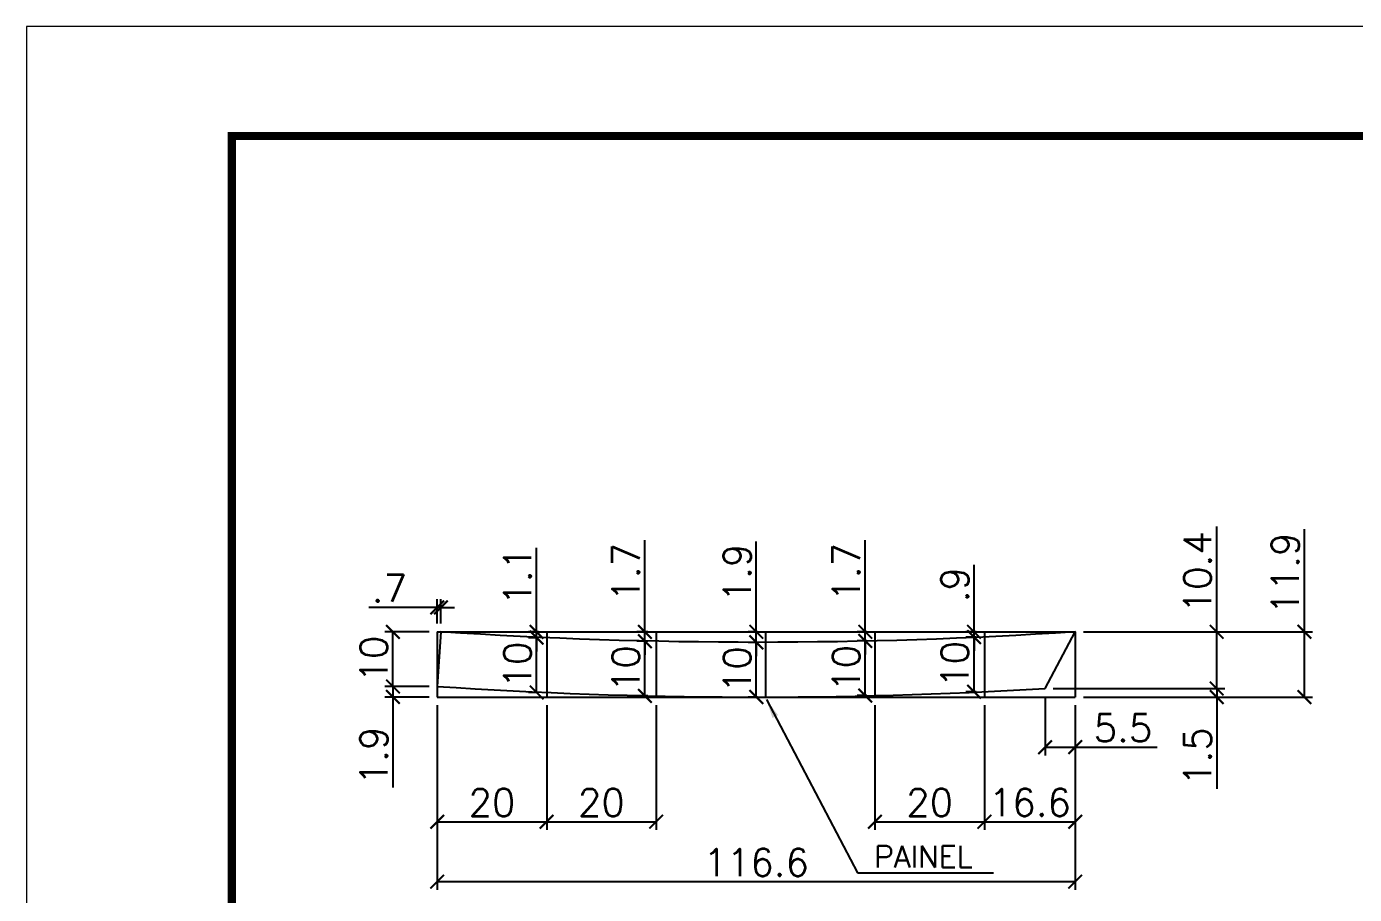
# Model space of a CAD drawing. Extents: x -15895 to 12929, y -2522 to 15173.
# Drawn here: x 3309.4 to 3794.7, y 5102 to 5419.3 of the extents above; entities that cross this region are included whole.
import ezdxf

# ---------------------------------------------------------------- set-up
doc = ezdxf.new("R2010")
doc.units = 0
doc.header["$PDMODE"] = 35
doc.header["$PDSIZE"] = -10
doc.linetypes.add('DASHED', pattern=[0.75, 0.5, -0.25])
doc.layers.add('COTA', color=241, linetype='Continuous')
doc.layers.add('Folhas', color=255, linetype='Continuous', lineweight=9)
doc.layers.add('SARRAFO DE PRESSAO', color=251, linetype='DASHED', lineweight=9)
doc.styles.add('COTA TECNICA', font='techl___.ttf', dxfattribs={"height": 10})
doc.styles.add('Romans', font='romans.shx')
doc.dimstyles.new('Cota Seção (2x)', dxfattribs={"dimtxt": 10, "dimasz": 5, "dimexe": 3, "dimexo": 3, "dimgap": 2, "dimtad": 3, "dimdec": 1, "dimlfac": 0.5, "dimzin": 12, "dimdsep": 46, "dimtxsty": 'Romans', "dimblk": 'ARCHTICK', "dimcen": 0, "dimclrd": 4, "dimclre": 4, "dimclrt": 1, "dimadec": 1, "dimazin": 3, "dimtfac": 1, "dimtdec": 1, "dimtmove": 0, "dimatfit": 3, "dimldrblk": 'OBLIQUE', "dimfxl": 1, "dimtolj": 1, "dimtzin": 12, "dimarcsym": 0})
doc.dimstyles.new('PAINEL', dxfattribs={"dimtxt": 10, "dimasz": 3, "dimexe": 3, "dimexo": 3, "dimgap": 3, "dimtad": 1, "dimdec": 1, "dimzin": 12, "dimdsep": 46, "dimtxsty": 'COTA TECNICA', "dimblk1": 'OBLIQUE', "dimblk2": 'OBLIQUE', "dimsah": 1, "dimcen": 0.9, "dimclrd": 4, "dimclre": 4, "dimclrt": 240, "dimadec": 1, "dimazin": 3, "dimtfac": 1, "dimtdec": 1, "dimtmove": 0, "dimatfit": 3, "dimfxl": 1, "dimtolj": 1, "dimtzin": 12, "dimarcsym": 0})

# ---------------------------------------------------------------- blocks, each defined once
blk = doc.blocks.new('9999999999')
at = {"layer": 'Folhas'}
blk.add_lwpolyline([(98138.98, 34190.21), (99623.98, 34190.21), (99623.98, 35240.21), (98138.98, 35240.21)], close=True, dxfattribs=at)
at = {"layer": 'Folhas', "color": 30, "const_width": 3}
blk.add_lwpolyline([(98213.98, 34230.21), (99583.98, 34230.21), (99583.98, 35200.21), (98213.98, 35200.21)], close=True, dxfattribs=at)
blk = doc.blocks.new('_ArchTick')
at = {"color": 0, "linetype": 'ByBlock', "const_width": 0.15}
blk.add_lwpolyline([(-0.5, -0.5), (0.5, 0.5)], dxfattribs=at)
blk = doc.blocks.new('*D1454')
at = {"layer": 'COTA', "color": 4, "lineweight": -2, "transparency": 16777216}
for p, q in [((3459.48, 5171.17), (3459.48, 5103.69)), ((3692.67, 5171.17), (3692.67, 5103.69)), ((3459.48, 5106.69), (3692.67, 5106.69))]:
    blk.add_line(p, q, dxfattribs=at)
at = {"layer": 'Defpoints', "color": 0, "transparency": 16777216}
for p in [(3459.48, 5174.17), (3692.67, 5174.17), (3692.67, 5106.69)]:
    blk.add_point(p, dxfattribs=at)
at = {"layer": 'COTA', "color": 4, "lineweight": -2, "transparency": 16777216, "xscale": 5, "yscale": 5, "zscale": 5, "rotation": 180}
blk.add_blockref('_ArchTick', (3459.48, 5106.69), dxfattribs=at)
at = {"layer": 'COTA', "color": 4, "lineweight": -2, "transparency": 16777216, "xscale": 5, "yscale": 5, "zscale": 5}
blk.add_blockref('_ArchTick', (3692.67, 5106.69), dxfattribs=at)
at = {"layer": 'COTA', "color": 1, "transparency": 16777216, "insert": (3576.08, 5113.69), "char_height": 10, "attachment_point": 5, "style": 'Romans'}
blk.add_mtext('\\A1;116.6', dxfattribs=at)
blk = doc.blocks.new('_Oblique')
at = {"color": 0, "linetype": 'ByBlock', "lineweight": -2}
blk.add_line((-0.5, -0.5), (0.5, 0.5), dxfattribs=at)
blk = doc.blocks.new('*D1452')
at = {"layer": 'COTA', "color": 4, "lineweight": -2, "transparency": 16777216}
for p, q in [((3459.48, 5171.17), (3459.48, 5125.58)), ((3499.48, 5171.17), (3499.48, 5125.58)), ((3459.48, 5128.58), (3499.48, 5128.58))]:
    blk.add_line(p, q, dxfattribs=at)
at = {"layer": 'Defpoints', "color": 0, "transparency": 16777216}
for p in [(3459.48, 5174.17), (3499.48, 5174.17), (3499.48, 5128.58)]:
    blk.add_point(p, dxfattribs=at)
at = {"layer": 'COTA', "color": 4, "lineweight": -2, "transparency": 16777216, "xscale": 5, "yscale": 5, "zscale": 5, "rotation": 180}
blk.add_blockref('_ArchTick', (3459.48, 5128.58), dxfattribs=at)
at = {"layer": 'COTA', "color": 4, "lineweight": -2, "transparency": 16777216, "xscale": 5, "yscale": 5, "zscale": 5}
blk.add_blockref('_ArchTick', (3499.48, 5128.58), dxfattribs=at)
at = {"layer": 'COTA', "color": 1, "transparency": 16777216, "insert": (3479.48, 5135.58), "char_height": 10, "attachment_point": 5, "style": 'Romans'}
blk.add_mtext('\\A1;20', dxfattribs=at)
blk = doc.blocks.new('*D1453')
at = {"layer": 'COTA', "color": 4, "lineweight": -2, "transparency": 16777216}
for p, q in [((3499.48, 5171.17), (3499.48, 5125.58)), ((3539.48, 5171.17), (3539.48, 5125.58)), ((3499.48, 5128.58), (3539.48, 5128.58))]:
    blk.add_line(p, q, dxfattribs=at)
at = {"layer": 'Defpoints', "color": 0, "transparency": 16777216}
for p in [(3499.48, 5174.17), (3539.48, 5174.17), (3539.48, 5128.58)]:
    blk.add_point(p, dxfattribs=at)
at = {"layer": 'COTA', "color": 4, "lineweight": -2, "transparency": 16777216, "xscale": 5, "yscale": 5, "zscale": 5, "rotation": 180}
blk.add_blockref('_ArchTick', (3499.48, 5128.58), dxfattribs=at)
at = {"layer": 'COTA', "color": 4, "lineweight": -2, "transparency": 16777216, "xscale": 5, "yscale": 5, "zscale": 5}
blk.add_blockref('_ArchTick', (3539.48, 5128.58), dxfattribs=at)
at = {"layer": 'COTA', "color": 1, "transparency": 16777216, "insert": (3519.48, 5135.58), "char_height": 10, "attachment_point": 5, "style": 'Romans'}
blk.add_mtext('\\A1;20', dxfattribs=at)
blk = doc.blocks.new('*D1455')
at = {"layer": 'COTA', "color": 4, "lineweight": -2, "transparency": 16777216}
for p, q in [((3619.48, 5171.17), (3619.48, 5125.58)), ((3659.48, 5171.17), (3659.48, 5125.58)), ((3619.48, 5128.58), (3659.48, 5128.58))]:
    blk.add_line(p, q, dxfattribs=at)
at = {"layer": 'Defpoints', "color": 0, "transparency": 16777216}
for p in [(3619.48, 5174.17), (3659.48, 5174.17), (3659.48, 5128.58)]:
    blk.add_point(p, dxfattribs=at)
at = {"layer": 'COTA', "color": 4, "lineweight": -2, "transparency": 16777216, "xscale": 5, "yscale": 5, "zscale": 5, "rotation": 180}
blk.add_blockref('_ArchTick', (3619.48, 5128.58), dxfattribs=at)
at = {"layer": 'COTA', "color": 4, "lineweight": -2, "transparency": 16777216, "xscale": 5, "yscale": 5, "zscale": 5}
blk.add_blockref('_ArchTick', (3659.48, 5128.58), dxfattribs=at)
at = {"layer": 'COTA', "color": 1, "transparency": 16777216, "insert": (3639.48, 5135.58), "char_height": 10, "attachment_point": 5, "style": 'Romans'}
blk.add_mtext('\\A1;20', dxfattribs=at)
blk = doc.blocks.new('*D1456')
at = {"layer": 'COTA', "color": 4, "lineweight": -2, "transparency": 16777216}
for p, q in [((3659.48, 5171.17), (3659.48, 5125.58)), ((3692.67, 5171.17), (3692.67, 5125.58)), ((3659.48, 5128.58), (3692.67, 5128.58))]:
    blk.add_line(p, q, dxfattribs=at)
at = {"layer": 'Defpoints', "color": 0, "transparency": 16777216}
for p in [(3659.48, 5174.17), (3692.67, 5174.17), (3692.67, 5128.58)]:
    blk.add_point(p, dxfattribs=at)
at = {"layer": 'COTA', "color": 4, "lineweight": -2, "transparency": 16777216, "xscale": 5, "yscale": 5, "zscale": 5, "rotation": 180}
blk.add_blockref('_ArchTick', (3659.48, 5128.58), dxfattribs=at)
at = {"layer": 'COTA', "color": 4, "lineweight": -2, "transparency": 16777216, "xscale": 5, "yscale": 5, "zscale": 5}
blk.add_blockref('_ArchTick', (3692.67, 5128.58), dxfattribs=at)
at = {"layer": 'COTA', "color": 1, "transparency": 16777216, "insert": (3676.08, 5135.58), "char_height": 10, "attachment_point": 5, "style": 'Romans'}
blk.add_mtext('\\A1;16.6', dxfattribs=at)
blk = doc.blocks.new('*D1457')
at = {"layer": 'COTA', "color": 4, "lineweight": -2, "transparency": 16777216}
for p, q in [((3443.28, 5178.04), (3443.28, 5183.04)), ((3456.48, 5178.04), (3440.28, 5178.04)), ((3456.48, 5174.17), (3440.28, 5174.17)), ((3443.28, 5178.04), (3443.28, 5174.17)), ((3443.28, 5174.17), (3443.28, 5141.12))]:
    blk.add_line(p, q, dxfattribs=at)
at = {"layer": 'Defpoints', "color": 0, "transparency": 16777216}
for p in [(3443.28, 5174.17), (3459.48, 5178.04), (3459.48, 5174.17)]:
    blk.add_point(p, dxfattribs=at)
at = {"layer": 'COTA', "color": 4, "lineweight": -2, "transparency": 16777216, "xscale": 5, "yscale": 5, "zscale": 5}
for p, rotation in [((3443.28, 5178.04), 270), ((3443.28, 5174.17), 90)]:
    blk.add_blockref('_ArchTick', p, dxfattribs=dict(at, rotation=rotation))
at = {"layer": 'COTA', "color": 1, "transparency": 16777216, "insert": (3436.28, 5152.65), "char_height": 10, "attachment_point": 5, "rotation": 90, "style": 'Romans'}
blk.add_mtext('\\A1;1.9', dxfattribs=at)
blk = doc.blocks.new('*D1458')
at = {"layer": 'COTA', "color": 4, "lineweight": -2, "transparency": 16777216}
for p, q in [((3456.48, 5197.99), (3440.28, 5197.99)), ((3443.28, 5178.04), (3443.28, 5197.99)), ((3456.48, 5178.04), (3440.28, 5178.04))]:
    blk.add_line(p, q, dxfattribs=at)
at = {"layer": 'Defpoints', "color": 0, "transparency": 16777216}
for p in [(3443.28, 5197.99), (3459.48, 5197.99), (3459.48, 5178.04)]:
    blk.add_point(p, dxfattribs=at)
at = {"layer": 'COTA', "color": 4, "lineweight": -2, "transparency": 16777216, "xscale": 5, "yscale": 5, "zscale": 5}
for p, rotation in [((3443.28, 5197.99), 90), ((3443.28, 5178.04), 270)]:
    blk.add_blockref('_ArchTick', p, dxfattribs=dict(at, rotation=rotation))
at = {"layer": 'COTA', "color": 1, "transparency": 16777216, "insert": (3436.28, 5188.02), "char_height": 10, "attachment_point": 5, "rotation": 90, "style": 'Romans'}
blk.add_mtext('\\A1;10', dxfattribs=at)
blk = doc.blocks.new('*D1459')
at = {"layer": 'COTA', "color": 4, "lineweight": -2, "transparency": 16777216}
for p, q in [((3744.38, 5177.26), (3744.38, 5182.26)), ((3684.66, 5177.26), (3747.38, 5177.26)), ((3695.67, 5174.17), (3747.38, 5174.17)), ((3744.38, 5177.26), (3744.38, 5174.17)), ((3744.38, 5174.17), (3744.38, 5140.65))]:
    blk.add_line(p, q, dxfattribs=at)
at = {"layer": 'Defpoints', "color": 0, "transparency": 16777216}
for p in [(3681.66, 5177.26), (3692.67, 5174.17), (3744.38, 5174.17)]:
    blk.add_point(p, dxfattribs=at)
at = {"layer": 'COTA', "color": 4, "lineweight": -2, "transparency": 16777216, "xscale": 5, "yscale": 5, "zscale": 5}
for p, rotation in [((3744.38, 5177.26), 270), ((3744.38, 5174.17), 90)]:
    blk.add_blockref('_ArchTick', p, dxfattribs=dict(at, rotation=rotation))
at = {"layer": 'COTA', "color": 1, "transparency": 16777216, "insert": (3737.38, 5152.41), "char_height": 10, "attachment_point": 5, "rotation": 90, "style": 'Romans'}
blk.add_mtext('\\A1;1.5', dxfattribs=at)
blk = doc.blocks.new('*D1460')
at = {"layer": 'COTA', "color": 4, "lineweight": -2, "transparency": 16777216}
for p, q in [((3744.38, 5197.99), (3744.38, 5236.52)), ((3695.67, 5197.99), (3747.38, 5197.99)), ((3744.38, 5177.26), (3744.38, 5197.99)), ((3684.66, 5177.26), (3747.38, 5177.26))]:
    blk.add_line(p, q, dxfattribs=at)
at = {"layer": 'Defpoints', "color": 0, "transparency": 16777216}
for p in [(3692.67, 5197.99), (3744.38, 5197.99), (3681.66, 5177.26)]:
    blk.add_point(p, dxfattribs=at)
at = {"layer": 'COTA', "color": 4, "lineweight": -2, "transparency": 16777216, "xscale": 5, "yscale": 5, "zscale": 5}
for p, rotation in [((3744.38, 5197.99), 90), ((3744.38, 5177.26), 270)]:
    blk.add_blockref('_ArchTick', p, dxfattribs=dict(at, rotation=rotation))
at = {"layer": 'COTA', "color": 1, "transparency": 16777216, "insert": (3737.38, 5219.76), "char_height": 10, "attachment_point": 5, "rotation": 90, "style": 'Romans'}
blk.add_mtext('\\A1;10.4', dxfattribs=at)
blk = doc.blocks.new('*D1461')
at = {"layer": 'COTA', "color": 4, "lineweight": -2, "transparency": 16777216}
for p, q in [((3681.66, 5174.26), (3681.66, 5152.85)), ((3692.67, 5171.17), (3692.67, 5152.85)), ((3681.66, 5155.85), (3692.67, 5155.85)), ((3692.67, 5155.85), (3722.63, 5155.85))]:
    blk.add_line(p, q, dxfattribs=at)
at = {"layer": 'Defpoints', "color": 0, "transparency": 16777216}
for p in [(3681.66, 5177.26), (3692.67, 5174.17), (3692.67, 5155.85)]:
    blk.add_point(p, dxfattribs=at)
at = {"layer": 'COTA', "color": 4, "lineweight": -2, "transparency": 16777216, "xscale": 5, "yscale": 5, "zscale": 5, "rotation": 180}
blk.add_blockref('_ArchTick', (3681.66, 5155.85), dxfattribs=at)
at = {"layer": 'COTA', "color": 4, "lineweight": -2, "transparency": 16777216, "xscale": 5, "yscale": 5, "zscale": 5}
blk.add_blockref('_ArchTick', (3692.67, 5155.85), dxfattribs=at)
at = {"layer": 'COTA', "color": 1, "transparency": 16777216, "insert": (3710.15, 5162.85), "char_height": 10, "attachment_point": 5, "style": 'Romans'}
blk.add_mtext('\\A1;5.5', dxfattribs=at)
blk = doc.blocks.new('*D1462')
at = {"layer": 'COTA', "color": 4, "lineweight": -2, "transparency": 16777216}
for p, q in [((3776.46, 5197.99), (3776.46, 5235.57)), ((3695.67, 5197.99), (3779.46, 5197.99)), ((3776.46, 5174.17), (3776.46, 5197.99)), ((3695.67, 5174.17), (3779.46, 5174.17))]:
    blk.add_line(p, q, dxfattribs=at)
at = {"layer": 'Defpoints', "color": 0, "transparency": 16777216}
for p in [(3692.67, 5197.99), (3776.46, 5197.99), (3692.67, 5174.17)]:
    blk.add_point(p, dxfattribs=at)
at = {"layer": 'COTA', "color": 4, "lineweight": -2, "transparency": 16777216, "xscale": 5, "yscale": 5, "zscale": 5}
for p, rotation in [((3776.46, 5197.99), 90), ((3776.46, 5174.17), 270)]:
    blk.add_blockref('_ArchTick', p, dxfattribs=dict(at, rotation=rotation))
at = {"layer": 'COTA', "color": 1, "transparency": 16777216, "insert": (3769.46, 5219.28), "char_height": 10, "attachment_point": 5, "rotation": 90, "style": 'Romans'}
blk.add_mtext('\\A1;11.9', dxfattribs=at)
blk = doc.blocks.new('*D1463')
at = {"layer": 'COTA', "color": 4, "lineweight": -2, "transparency": 16777216}
for p, q in [((3459.48, 5200.99), (3459.48, 5209.91)), ((3460.8, 5200.99), (3460.8, 5209.91)), ((3459.48, 5206.91), (3434.53, 5206.91)), ((3460.8, 5206.91), (3459.48, 5206.91)), ((3460.8, 5206.91), (3465.8, 5206.91))]:
    blk.add_line(p, q, dxfattribs=at)
at = {"layer": 'Defpoints', "color": 0, "transparency": 16777216}
for p in [(3459.48, 5206.91), (3459.48, 5197.99), (3460.8, 5197.99)]:
    blk.add_point(p, dxfattribs=at)
at = {"layer": 'COTA', "color": 4, "lineweight": -2, "transparency": 16777216, "xscale": 5, "yscale": 5, "zscale": 5}
blk.add_blockref('_ArchTick', (3459.48, 5206.91), dxfattribs=at)
at = {"layer": 'COTA', "color": 4, "lineweight": -2, "transparency": 16777216, "xscale": 5, "yscale": 5, "zscale": 5, "rotation": 180}
blk.add_blockref('_ArchTick', (3460.8, 5206.91), dxfattribs=at)
at = {"layer": 'COTA', "color": 1, "transparency": 16777216, "insert": (3442.01, 5213.91), "char_height": 10, "attachment_point": 5, "style": 'Romans'}
blk.add_mtext('\\A1;.7', dxfattribs=at)
blk = doc.blocks.new('*D1464')
at = {"layer": 'COTA', "color": 4, "lineweight": -2, "transparency": 16777216}
for p, q in [((3496.48, 5195.86), (3492.8, 5195.86)), ((3495.8, 5175.84), (3495.8, 5195.86)), ((3496.48, 5175.84), (3492.8, 5175.84))]:
    blk.add_line(p, q, dxfattribs=at)
at = {"layer": 'Defpoints', "color": 0, "transparency": 16777216}
for p in [(3495.8, 5195.86), (3499.48, 5195.86), (3499.48, 5175.84)]:
    blk.add_point(p, dxfattribs=at)
at = {"layer": 'COTA', "color": 4, "lineweight": -2, "transparency": 16777216, "xscale": 5, "yscale": 5, "zscale": 5}
for p, rotation in [((3495.8, 5195.86), 90), ((3495.8, 5175.84), 270)]:
    blk.add_blockref('_ArchTick', p, dxfattribs=dict(at, rotation=rotation))
at = {"layer": 'COTA', "color": 1, "transparency": 16777216, "insert": (3488.8, 5185.85), "char_height": 10, "attachment_point": 5, "rotation": 90, "style": 'Romans'}
blk.add_mtext('\\A1;10', dxfattribs=at)
blk = doc.blocks.new('*D1465')
at = {"layer": 'COTA', "color": 4, "lineweight": -2, "transparency": 16777216}
for p, q in [((3495.8, 5197.99), (3495.8, 5228.66)), ((3496.48, 5197.99), (3492.8, 5197.99)), ((3496.48, 5195.86), (3492.8, 5195.86)), ((3495.8, 5195.86), (3495.8, 5197.99)), ((3495.8, 5195.86), (3495.8, 5190.86))]:
    blk.add_line(p, q, dxfattribs=at)
at = {"layer": 'Defpoints', "color": 0, "transparency": 16777216}
for p in [(3495.8, 5197.99), (3499.48, 5197.99), (3499.48, 5195.86)]:
    blk.add_point(p, dxfattribs=at)
at = {"layer": 'COTA', "color": 4, "lineweight": -2, "transparency": 16777216, "xscale": 5, "yscale": 5, "zscale": 5}
for p, rotation in [((3495.8, 5197.99), 270), ((3495.8, 5195.86), 90)]:
    blk.add_blockref('_ArchTick', p, dxfattribs=dict(at, rotation=rotation))
at = {"layer": 'COTA', "color": 1, "transparency": 16777216, "insert": (3488.8, 5218.33), "char_height": 10, "attachment_point": 5, "rotation": 90, "style": 'Romans'}
blk.add_mtext('\\A1;1.1', dxfattribs=at)
blk = doc.blocks.new('*D1466')
at = {"layer": 'COTA', "color": 4, "lineweight": -2, "transparency": 16777216}
for p, q in [((3536.48, 5194.56), (3532.41, 5194.56)), ((3535.41, 5174.55), (3535.41, 5194.56)), ((3536.48, 5174.55), (3532.41, 5174.55))]:
    blk.add_line(p, q, dxfattribs=at)
at = {"layer": 'Defpoints', "color": 0, "transparency": 16777216}
for p in [(3535.41, 5194.56), (3539.48, 5194.56), (3539.48, 5174.55)]:
    blk.add_point(p, dxfattribs=at)
at = {"layer": 'COTA', "color": 4, "lineweight": -2, "transparency": 16777216, "xscale": 5, "yscale": 5, "zscale": 5}
for p, rotation in [((3535.41, 5194.56), 90), ((3535.41, 5174.55), 270)]:
    blk.add_blockref('_ArchTick', p, dxfattribs=dict(at, rotation=rotation))
at = {"layer": 'COTA', "color": 1, "transparency": 16777216, "insert": (3528.41, 5184.55), "char_height": 10, "attachment_point": 5, "rotation": 90, "style": 'Romans'}
blk.add_mtext('\\A1;10', dxfattribs=at)
blk = doc.blocks.new('*D1467')
at = {"layer": 'COTA', "color": 4, "lineweight": -2, "transparency": 16777216}
for p, q in [((3535.41, 5197.99), (3535.41, 5231.52)), ((3536.48, 5197.99), (3532.41, 5197.99)), ((3536.48, 5194.56), (3532.41, 5194.56)), ((3535.41, 5194.56), (3535.41, 5197.99)), ((3535.41, 5194.56), (3535.41, 5189.56))]:
    blk.add_line(p, q, dxfattribs=at)
at = {"layer": 'Defpoints', "color": 0, "transparency": 16777216}
for p in [(3535.41, 5197.99), (3539.48, 5197.99), (3539.48, 5194.56)]:
    blk.add_point(p, dxfattribs=at)
at = {"layer": 'COTA', "color": 4, "lineweight": -2, "transparency": 16777216, "xscale": 5, "yscale": 5, "zscale": 5}
for p, rotation in [((3535.41, 5197.99), 270), ((3535.41, 5194.56), 90)]:
    blk.add_blockref('_ArchTick', p, dxfattribs=dict(at, rotation=rotation))
at = {"layer": 'COTA', "color": 1, "transparency": 16777216, "insert": (3528.41, 5219.76), "char_height": 10, "attachment_point": 5, "rotation": 90, "style": 'Romans'}
blk.add_mtext('\\A1;1.7', dxfattribs=at)
blk = doc.blocks.new('*D1468')
at = {"layer": 'COTA', "color": 4, "lineweight": -2, "transparency": 16777216}
for p, q in [((3576.48, 5194.16), (3573.11, 5194.16)), ((3576.11, 5174.17), (3576.11, 5194.16)), ((3576.48, 5174.17), (3573.11, 5174.17))]:
    blk.add_line(p, q, dxfattribs=at)
at = {"layer": 'Defpoints', "color": 0, "transparency": 16777216}
for p in [(3576.11, 5194.16), (3579.48, 5194.16), (3579.48, 5174.17)]:
    blk.add_point(p, dxfattribs=at)
at = {"layer": 'COTA', "color": 4, "lineweight": -2, "transparency": 16777216, "xscale": 5, "yscale": 5, "zscale": 5}
for p, rotation in [((3576.11, 5194.16), 90), ((3576.11, 5174.17), 270)]:
    blk.add_blockref('_ArchTick', p, dxfattribs=dict(at, rotation=rotation))
at = {"layer": 'COTA', "color": 1, "transparency": 16777216, "insert": (3569.11, 5184.17), "char_height": 10, "attachment_point": 5, "rotation": 90, "style": 'Romans'}
blk.add_mtext('\\A1;10', dxfattribs=at)
blk = doc.blocks.new('*D1469')
at = {"layer": 'COTA', "color": 4, "lineweight": -2, "transparency": 16777216}
for p, q in [((3576.11, 5197.99), (3576.11, 5231.04)), ((3576.48, 5197.99), (3573.11, 5197.99)), ((3576.48, 5194.16), (3573.11, 5194.16)), ((3576.11, 5194.16), (3576.11, 5197.99)), ((3576.11, 5194.16), (3576.11, 5189.16))]:
    blk.add_line(p, q, dxfattribs=at)
at = {"layer": 'Defpoints', "color": 0, "transparency": 16777216}
for p in [(3576.11, 5197.99), (3579.48, 5197.99), (3579.48, 5194.16)]:
    blk.add_point(p, dxfattribs=at)
at = {"layer": 'COTA', "color": 4, "lineweight": -2, "transparency": 16777216, "xscale": 5, "yscale": 5, "zscale": 5}
for p, rotation in [((3576.11, 5197.99), 270), ((3576.11, 5194.16), 90)]:
    blk.add_blockref('_ArchTick', p, dxfattribs=dict(at, rotation=rotation))
at = {"layer": 'COTA', "color": 1, "transparency": 16777216, "insert": (3569.11, 5219.52), "char_height": 10, "attachment_point": 5, "rotation": 90, "style": 'Romans'}
blk.add_mtext('\\A1;1.9', dxfattribs=at)
blk = doc.blocks.new('*D1470')
at = {"layer": 'COTA', "color": 4, "lineweight": -2, "transparency": 16777216}
for p, q in [((3616, 5194.67), (3612.95, 5194.67)), ((3615.95, 5174.67), (3615.95, 5194.67)), ((3616.48, 5174.67), (3612.95, 5174.67))]:
    blk.add_line(p, q, dxfattribs=at)
at = {"layer": 'Defpoints', "color": 0, "transparency": 16777216}
for p in [(3615.95, 5194.67), (3619, 5194.67), (3619.48, 5174.67)]:
    blk.add_point(p, dxfattribs=at)
at = {"layer": 'COTA', "color": 4, "lineweight": -2, "transparency": 16777216, "xscale": 5, "yscale": 5, "zscale": 5}
for p, rotation in [((3615.95, 5194.67), 90), ((3615.95, 5174.67), 270)]:
    blk.add_blockref('_ArchTick', p, dxfattribs=dict(at, rotation=rotation))
at = {"layer": 'COTA', "color": 1, "transparency": 16777216, "insert": (3608.95, 5184.67), "char_height": 10, "attachment_point": 5, "rotation": 90, "style": 'Romans'}
blk.add_mtext('\\A1;10', dxfattribs=at)
blk = doc.blocks.new('*D1471')
at = {"layer": 'COTA', "color": 4, "lineweight": -2, "transparency": 16777216}
for p, q in [((3615.95, 5197.99), (3615.95, 5231.52)), ((3616.48, 5197.99), (3612.95, 5197.99)), ((3616.48, 5194.68), (3612.95, 5194.68)), ((3615.95, 5194.68), (3615.95, 5197.99)), ((3615.95, 5194.68), (3615.95, 5189.68))]:
    blk.add_line(p, q, dxfattribs=at)
at = {"layer": 'Defpoints', "color": 0, "transparency": 16777216}
for p in [(3615.95, 5197.99), (3619.48, 5197.99), (3619.48, 5194.68)]:
    blk.add_point(p, dxfattribs=at)
at = {"layer": 'COTA', "color": 4, "lineweight": -2, "transparency": 16777216, "xscale": 5, "yscale": 5, "zscale": 5}
for p, rotation in [((3615.95, 5197.99), 270), ((3615.95, 5194.68), 90)]:
    blk.add_blockref('_ArchTick', p, dxfattribs=dict(at, rotation=rotation))
at = {"layer": 'COTA', "color": 1, "transparency": 16777216, "insert": (3608.95, 5219.76), "char_height": 10, "attachment_point": 5, "rotation": 90, "style": 'Romans'}
blk.add_mtext('\\A1;1.7', dxfattribs=at)
blk = doc.blocks.new('*D1472')
at = {"layer": 'COTA', "color": 4, "lineweight": -2, "transparency": 16777216}
for p, q in [((3656.48, 5196.11), (3652.68, 5196.11)), ((3655.68, 5176.09), (3655.68, 5196.11)), ((3656.48, 5176.09), (3652.68, 5176.09))]:
    blk.add_line(p, q, dxfattribs=at)
at = {"layer": 'Defpoints', "color": 0, "transparency": 16777216}
for p in [(3655.68, 5196.11), (3659.48, 5196.11), (3659.48, 5176.09)]:
    blk.add_point(p, dxfattribs=at)
at = {"layer": 'COTA', "color": 4, "lineweight": -2, "transparency": 16777216, "xscale": 5, "yscale": 5, "zscale": 5}
for p, rotation in [((3655.68, 5196.11), 90), ((3655.68, 5176.09), 270)]:
    blk.add_blockref('_ArchTick', p, dxfattribs=dict(at, rotation=rotation))
at = {"layer": 'COTA', "color": 1, "transparency": 16777216, "insert": (3648.68, 5186.1), "char_height": 10, "attachment_point": 5, "rotation": 90, "style": 'Romans'}
blk.add_mtext('\\A1;10', dxfattribs=at)
blk = doc.blocks.new('*D1473')
at = {"layer": 'COTA', "color": 4, "lineweight": -2, "transparency": 16777216}
for p, q in [((3655.68, 5197.99), (3655.68, 5222.47)), ((3656.48, 5197.99), (3652.68, 5197.99)), ((3656.48, 5196.11), (3652.68, 5196.11)), ((3655.68, 5196.11), (3655.68, 5197.99)), ((3655.68, 5196.11), (3655.68, 5191.11))]:
    blk.add_line(p, q, dxfattribs=at)
at = {"layer": 'Defpoints', "color": 0, "transparency": 16777216}
for p in [(3655.68, 5197.99), (3659.48, 5197.99), (3659.48, 5196.11)]:
    blk.add_point(p, dxfattribs=at)
at = {"layer": 'COTA', "color": 4, "lineweight": -2, "transparency": 16777216, "xscale": 5, "yscale": 5, "zscale": 5}
for p, rotation in [((3655.68, 5197.99), 270), ((3655.68, 5196.11), 90)]:
    blk.add_blockref('_ArchTick', p, dxfattribs=dict(at, rotation=rotation))
at = {"layer": 'COTA', "color": 1, "transparency": 16777216, "insert": (3648.68, 5215.23), "char_height": 10, "attachment_point": 5, "rotation": 90, "style": 'Romans'}
blk.add_mtext('\\A1;.9', dxfattribs=at)

msp = doc.modelspace()

# ---------------------------------------------------------------- linework, layer by layer
at = {"linetype": 'Continuous'}
msp.add_lwpolyline([(3681.66, 5177.26), (3692.67, 5197.99, -0.033073), (3460.8, 5197.99), (3459.48, 5178.04, 0.03133)], format="xyb", close=True, dxfattribs=at)
at = {"layer": 'COTA'}
for p, q in [((3459.48, 5197.99), (3692.67, 5197.99)), ((3459.48, 5197.99), (3459.48, 5174.17)), ((3499.48, 5197.99), (3499.48, 5174.17)), ((3539.48, 5197.99), (3539.48, 5174.17)), ((3579.48, 5197.99), (3579.48, 5174.16)), ((3619.48, 5197.99), (3619.48, 5174.17)), ((3659.48, 5197.99), (3659.48, 5174.17)), ((3692.67, 5197.99), (3692.67, 5174.17)), ((3459.48, 5174.17), (3692.67, 5174.17))]:
    msp.add_line(p, q, dxfattribs=at)

# ---------------------------------------------------------------- block references
at = {"layer": 'SARRAFO DE PRESSAO', "color": 6, "linetype": 'ByBlock'}
msp.add_blockref('9999999999', (-94829.61, -29820.95), dxfattribs=at)

# ---------------------------------------------------------------- texts
at = {"color": 240, "insert": (3655.18, 5111.8), "char_height": 8, "attachment_point": 9, "style": 'Romans'}
msp.add_mtext('\\A1;PAINEL', dxfattribs=at)

# ---------------------------------------------------------------- dimensions: what is measured, and where the dimension line sits
at = {"layer": 'COTA'}
for base, p1, p2, picture, middle in [((3744.38, 5197.99), (3681.66, 5177.26), (3692.67, 5197.99), '*D1460', (3737.38, 5219.76)), ((3776.46, 5197.99), (3692.67, 5174.17), (3692.67, 5197.99), '*D1462', (3769.46, 5219.28)), ((3495.8, 5197.99), (3499.48, 5195.86), (3499.48, 5197.99), '*D1465', (3488.8, 5218.33)), ((3535.41, 5197.99), (3539.48, 5194.56), (3539.48, 5197.99), '*D1467', (3528.41, 5219.76)), ((3576.11, 5197.99), (3579.48, 5194.16), (3579.48, 5197.99), '*D1469', (3569.11, 5219.52)), ((3615.95, 5197.99), (3619.48, 5194.68), (3619.48, 5197.99), '*D1471', (3608.95, 5219.76)), ((3655.68, 5197.99), (3659.48, 5196.11), (3659.48, 5197.99), '*D1473', (3648.68, 5215.23)), ((3443.28, 5197.99), (3459.48, 5178.04), (3459.48, 5197.99), '*D1458', (3436.28, 5188.02)), ((3495.8, 5195.86), (3499.48, 5175.84), (3499.48, 5195.86), '*D1464', (3488.8, 5185.85)), ((3655.68, 5196.11), (3659.48, 5176.09), (3659.48, 5196.11), '*D1472', (3648.68, 5186.1)), ((3535.41, 5194.56), (3539.48, 5174.55), (3539.48, 5194.56), '*D1466', (3528.41, 5184.55)), ((3576.11, 5194.16), (3579.48, 5174.17), (3579.48, 5194.16), '*D1468', (3569.11, 5184.17)), ((3615.95, 5194.67), (3619.48, 5174.67), (3619, 5194.67), '*D1470', (3608.95, 5184.67)), ((3443.28, 5174.17), (3459.48, 5178.04), (3459.48, 5174.17), '*D1457', (3436.28, 5152.65)), ((3744.38, 5174.17), (3681.66, 5177.26), (3692.67, 5174.17), '*D1459', (3737.38, 5152.41))]:
    dim = msp.add_linear_dim(base=base, p1=p1, p2=p2, angle=90, dimstyle='Cota Seção (2x)', dxfattribs=at)
    dim.commit()
    dim.dimension.update_dxf_attribs({"geometry": picture, "text_midpoint": middle})
for base, p1, p2, picture, middle in [((3459.48, 5206.91), (3460.8, 5197.99), (3459.48, 5197.99), '*D1463', (3442.01, 5213.91)), ((3692.67, 5106.69), (3459.48, 5174.17), (3692.67, 5174.17), '*D1454', (3576.08, 5113.69)), ((3499.48, 5128.58), (3459.48, 5174.17), (3499.48, 5174.17), '*D1452', (3479.48, 5135.58)), ((3539.48, 5128.58), (3499.48, 5174.17), (3539.48, 5174.17), '*D1453', (3519.48, 5135.58)), ((3659.48, 5128.58), (3619.48, 5174.17), (3659.48, 5174.17), '*D1455', (3639.48, 5135.58)), ((3692.67, 5155.85), (3681.66, 5177.26), (3692.67, 5174.17), '*D1461', (3710.15, 5162.85))]:
    dim = msp.add_linear_dim(base=base, p1=p1, p2=p2, dimstyle='Cota Seção (2x)', dxfattribs=at)
    dim.commit()
    dim.dimension.update_dxf_attribs({"geometry": picture, "text_midpoint": middle})
dim = msp.add_linear_dim(base=(3692.67, 5128.58), p1=(3659.48, 5174.17), p2=(3692.67, 5174.17), dimstyle='Cota Seção (2x)', override={"dimtmove": 1}, dxfattribs=at)
dim.commit()
dim.dimension.update_dxf_attribs({"geometry": '*D1456', "text_midpoint": (3676.08, 5135.58)})

# ---------------------------------------------------------------- leaders
at = {"annotation_type": 0, "has_hookline": 1, "hookline_direction": 1, "horizontal_direction": (-1, 0, 0)}
msp.add_leader([(3579.77, 5173.22), (3613.08, 5109.95), (3658.76, 5109.95)], dimstyle='PAINEL', override={"dimasz": 7}, dxfattribs=at)

doc.saveas('drawing.dxf')
